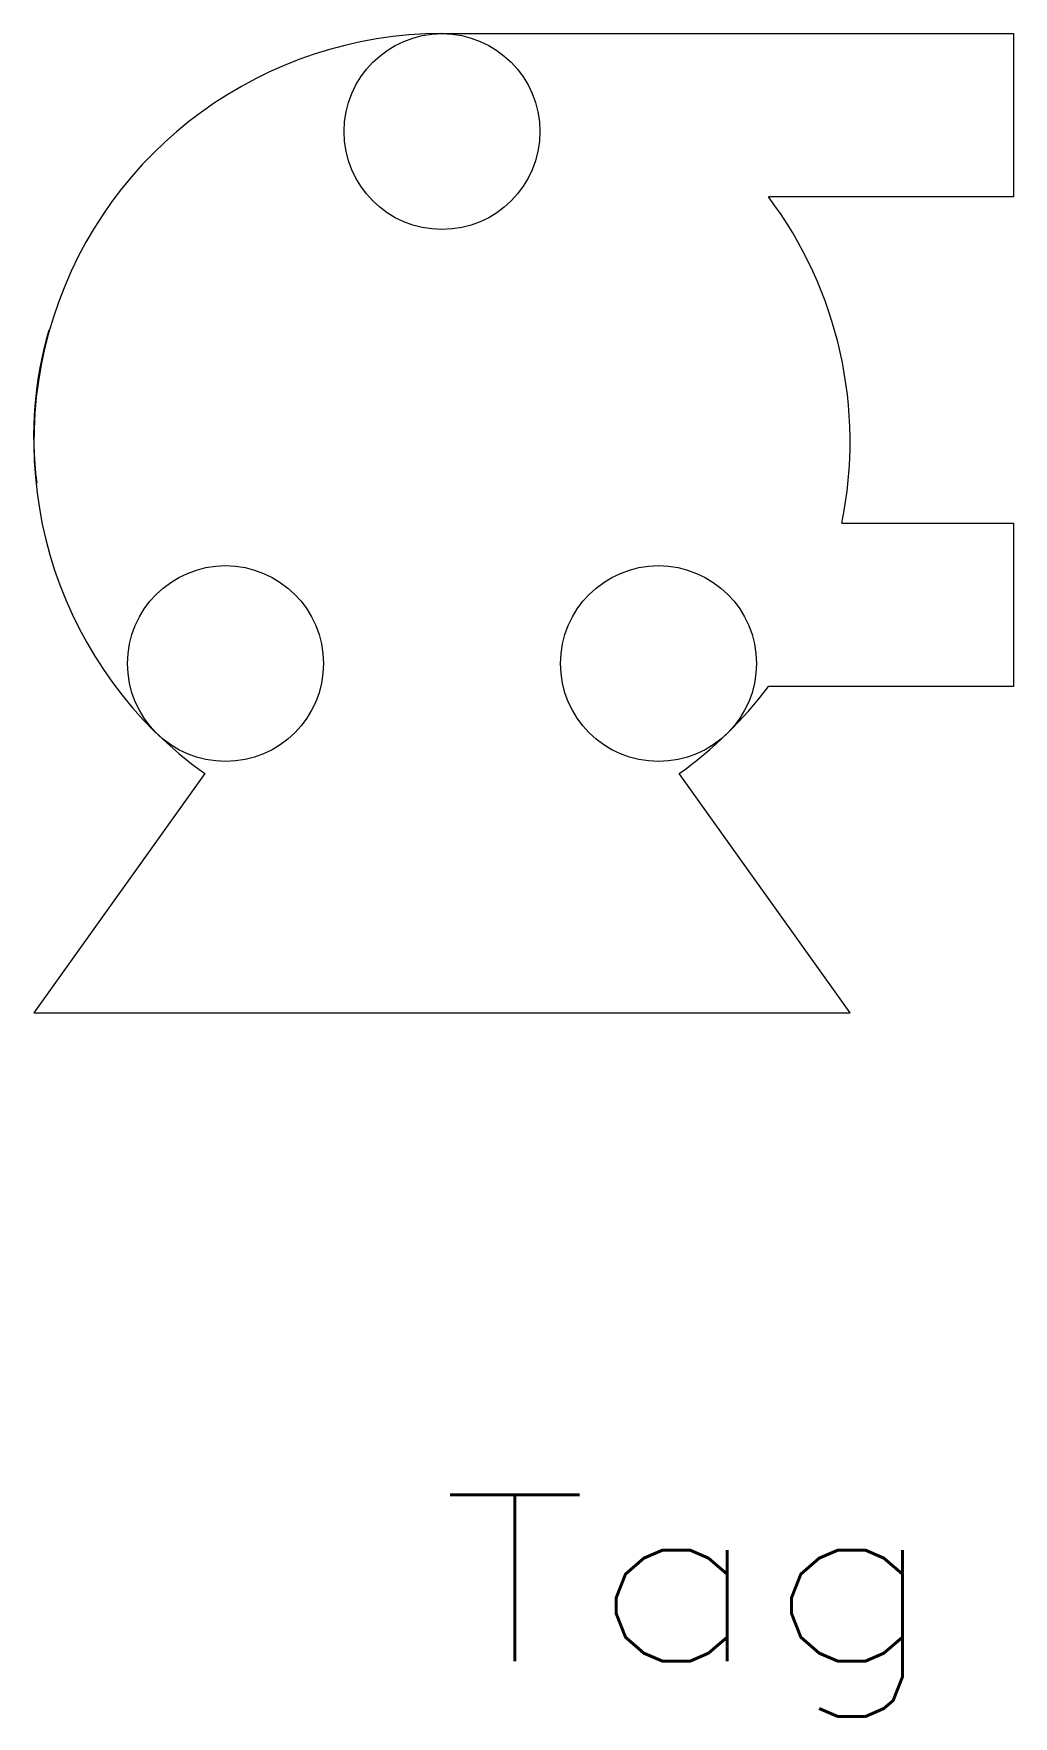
# Model space of a CAD drawing. Header units: inches. Extents: x -3.1 to 4.4, y -9.8 to 3.1.
import ezdxf
from ezdxf.enums import TextEntityAlignment as Align

# ---------------------------------------------------------------- set-up
doc = ezdxf.new("R2010")
doc.units = ezdxf.units.IN
doc.header["$MEASUREMENT"] = 0
doc.layers.get('0').update_dxf_attribs({"lineweight": 0})
doc.styles.add('STANDARD1', font='TXT.SHX')

msp = doc.modelspace()

# ---------------------------------------------------------------- linework, layer by layer
for p, q in [((0, 3.125), (4.375, 3.125)), ((4.375, 3.125), (4.375, 1.875)), ((4.375, 1.875), (2.5, 1.875)), ((3.062, -0.625), (4.375, -0.625)), ((4.375, -0.625), (4.375, -1.875)), ((4.375, -1.875), (2.5, -1.875)), ((-1.816, -2.543), (-3.125, -4.375)), ((3.125, -4.375), (1.816, -2.543)), ((-3.125, -4.375), (3.125, -4.375)), ((-3.125, -4.375), (3.125, -4.375)), ((-3.125, -4.375), (3.125, -4.375))]:
    msp.add_line(p, q)
at = {"lineweight": 0}
for centre in [(0, 2.375), (-1.658, -1.7), (1.658, -1.7)]:
    msp.add_circle(centre, 0.75, dxfattribs=at)
for centre, radius, start, end in [((0, 0), 3.125, 90, 234.4623), ((0, 0), 3.125, -11.537, 36.8699), ((-0.288, 0.049), 2.839, 163.5132, 187.4128), ((0, 0), 3.125, -54.4623, -36.8699)]:
    msp.add_arc(centre, radius, start, end)

# ---------------------------------------------------------------- texts
at = {"color": 7, "linetype": 'Continuous', "style": 'STANDARD1', "width": 1.166667}
msp.add_text('Tag', height=1.272, dxfattribs=at).set_placement((-0.008, -9.34), (3.808, -9.34), align=Align.FIT)

doc.saveas('drawing.dxf')
